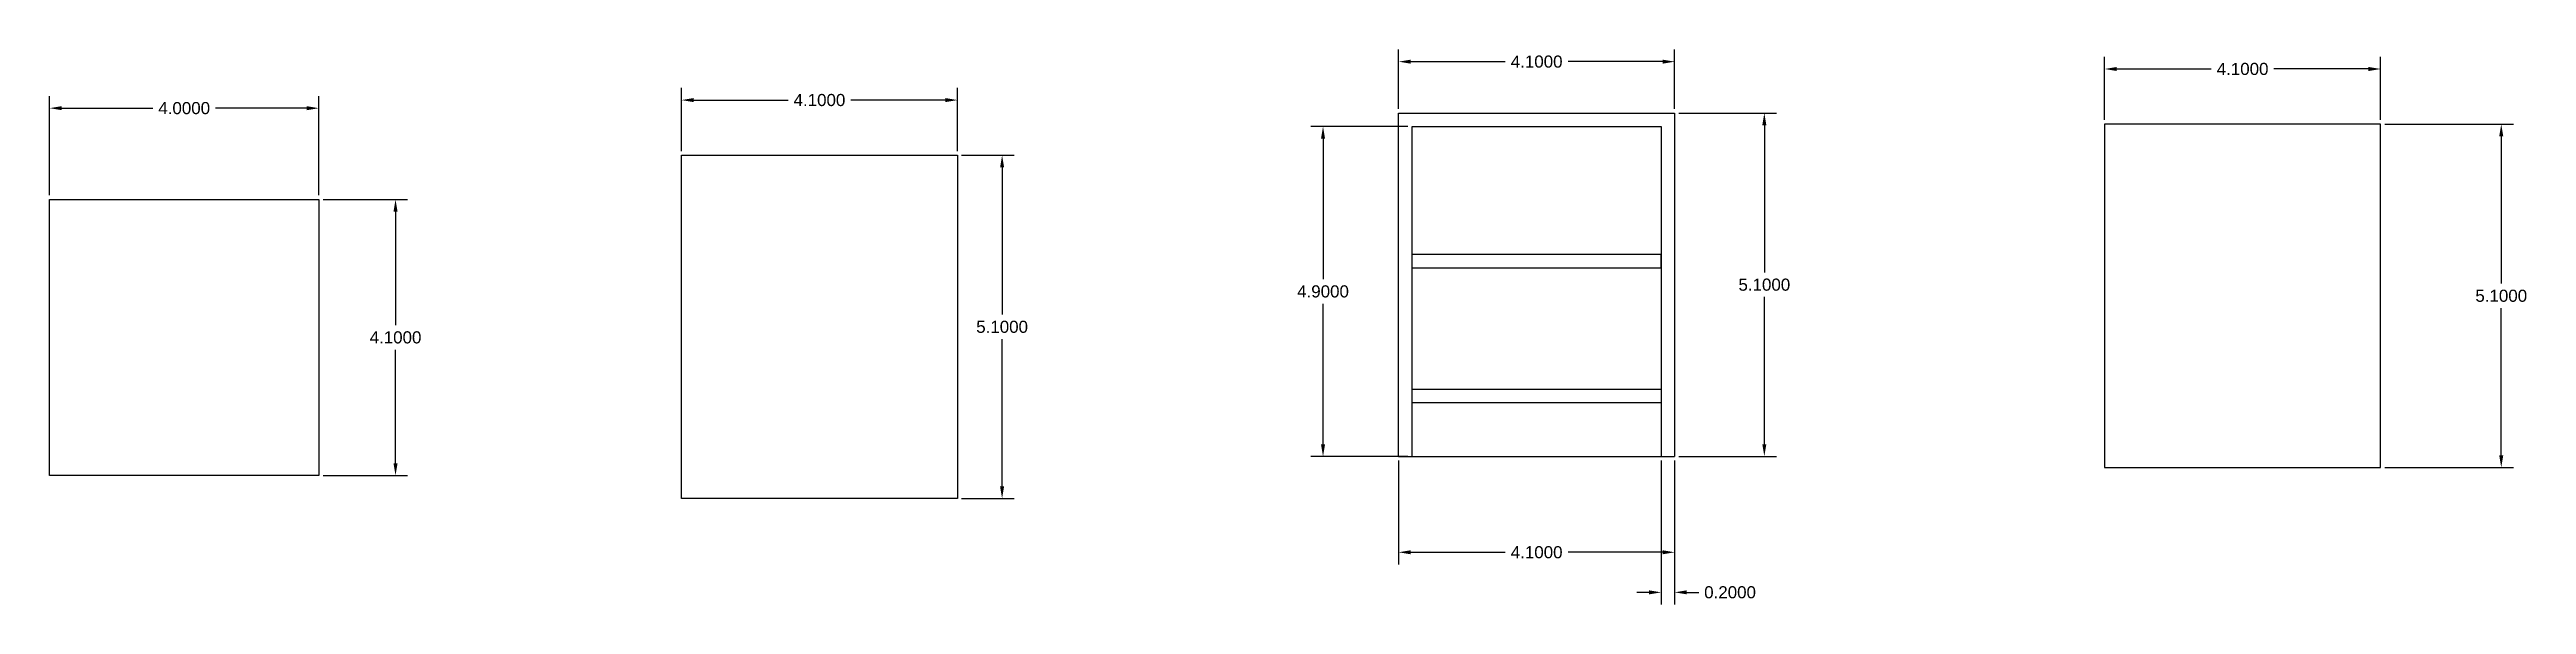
# Model space of a CAD drawing. Header units: inches. Extents: x 9.6 to 46.4, y 10.3 to 18.6.
import ezdxf

# ---------------------------------------------------------------- set-up
doc = ezdxf.new("R2010")
doc.units = ezdxf.units.IN
doc.header["$MEASUREMENT"] = 0
for name, color, linetype in [('dimensiuni', 51, 'Continuous'), ('plan frontal', 10, 'Continuous'), ('plan lateral', 81, 'Continuous'), ('plan sus', 130, 'Continuous'), ('spate', 20, 'Continuous')]:
    doc.layers.add(name, color=color, linetype=linetype)
doc.styles.get("Standard").update_dxf_attribs({"font": 'arial.ttf'})
doc.dimstyles.get("Standard").update_dxf_attribs({"dimtxt": 0.18, "dimasz": 0.18, "dimexe": 0.18, "dimexo": 0.0625, "dimgap": 0.09, "dimtad": 0, "dimtih": 1, "dimtoh": 1, "dimdec": 4, "dimzin": 0, "dimdsep": 46, "dimtxsty": 'Standard', "dimcen": 0.09, "dimadec": 0, "dimazin": 0, "dimtfac": 1, "dimtdec": 4, "dimtofl": 0, "dimtmove": 0, "dimatfit": 3, "dimfxl": 1, "dimtolj": 1, "dimtzin": 0, "dimarcsym": 0})

# ---------------------------------------------------------------- blocks, each defined once
blk = doc.blocks.new('*D2')
at = {"layer": 'Defpoints', "color": 0, "transparency": 16777216}
for p in [(23.121, 17.841), (19.021, 17.022), (23.121, 17.022)]:
    blk.add_point(p, dxfattribs=at)
at = {"layer": 'dimensiuni', "color": 0, "lineweight": -2, "transparency": 16777216}
for p, q in [((19.021, 17.084), (19.021, 18.021)), ((19.201, 17.841), (20.604, 17.841)), ((22.941, 17.841), (21.538, 17.841)), ((23.121, 17.084), (23.121, 18.021))]:
    blk.add_line(p, q, dxfattribs=at)
at = {"layer": 'dimensiuni', "color": 0, "transparency": 16777216}
for points in [[(19.201, 17.871), (19.201, 17.811), (19.021, 17.841)], [(22.941, 17.871), (22.941, 17.811), (23.121, 17.841)]]:
    blk.add_solid(points, dxfattribs=at)
at = {"layer": 'dimensiuni', "color": 0, "transparency": 16777216, "insert": (21.071, 17.841), "char_height": 0.18, "attachment_point": 5}
blk.add_mtext('\\A1;4.1000', dxfattribs=at)
blk = doc.blocks.new('*D3')
at = {"layer": 'Defpoints', "color": 0, "transparency": 16777216}
for p in [(23.121, 17.022), (23.121, 11.922), (23.784, 11.922)]:
    blk.add_point(p, dxfattribs=at)
at = {"layer": 'dimensiuni', "color": 0, "lineweight": -2, "transparency": 16777216}
for p, q in [((23.183, 17.022), (23.964, 17.022)), ((23.784, 16.842), (23.784, 14.654)), ((23.784, 12.102), (23.784, 14.29)), ((23.183, 11.922), (23.964, 11.922))]:
    blk.add_line(p, q, dxfattribs=at)
at = {"layer": 'dimensiuni', "color": 0, "transparency": 16777216}
for points in [[(23.754, 16.842), (23.814, 16.842), (23.784, 17.022)], [(23.754, 12.102), (23.814, 12.102), (23.784, 11.922)]]:
    blk.add_solid(points, dxfattribs=at)
at = {"layer": 'dimensiuni', "color": 0, "transparency": 16777216, "insert": (23.784, 14.472), "char_height": 0.18, "attachment_point": 5}
blk.add_mtext('\\A1;5.1000', dxfattribs=at)
blk = doc.blocks.new('*D4')
at = {"layer": 'Defpoints', "color": 0, "transparency": 16777216}
for p in [(13.635, 16.365), (13.635, 12.265), (14.774, 12.265)]:
    blk.add_point(p, dxfattribs=at)
at = {"layer": 'dimensiuni', "color": 0, "lineweight": -2, "transparency": 16777216}
for p, q in [((13.697, 16.365), (14.954, 16.365)), ((14.774, 16.185), (14.774, 14.496)), ((14.774, 12.445), (14.774, 14.133)), ((13.697, 12.265), (14.954, 12.265))]:
    blk.add_line(p, q, dxfattribs=at)
at = {"layer": 'dimensiuni', "color": 0, "transparency": 16777216}
for points in [[(14.744, 16.185), (14.804, 16.185), (14.774, 16.365)], [(14.744, 12.445), (14.804, 12.445), (14.774, 12.265)]]:
    blk.add_solid(points, dxfattribs=at)
at = {"layer": 'dimensiuni', "color": 0, "transparency": 16777216, "insert": (14.774, 14.315), "char_height": 0.18, "attachment_point": 5}
blk.add_mtext('\\A1;4.1000', dxfattribs=at)
blk = doc.blocks.new('*D5')
at = {"layer": 'Defpoints', "color": 0, "transparency": 16777216}
for p in [(13.635, 17.721), (9.635, 16.365), (13.635, 16.365)]:
    blk.add_point(p, dxfattribs=at)
at = {"layer": 'dimensiuni', "color": 0, "lineweight": -2, "transparency": 16777216}
for p, q in [((9.635, 16.427), (9.635, 17.901)), ((9.815, 17.721), (11.168, 17.721)), ((13.455, 17.721), (12.102, 17.721)), ((13.635, 16.427), (13.635, 17.901))]:
    blk.add_line(p, q, dxfattribs=at)
at = {"layer": 'dimensiuni', "color": 0, "transparency": 16777216}
for points in [[(9.815, 17.751), (9.815, 17.691), (9.635, 17.721)], [(13.455, 17.751), (13.455, 17.691), (13.635, 17.721)]]:
    blk.add_solid(points, dxfattribs=at)
at = {"layer": 'dimensiuni', "color": 0, "transparency": 16777216, "insert": (11.635, 17.721), "char_height": 0.18, "attachment_point": 5}
blk.add_mtext('\\A1;4.0000', dxfattribs=at)
blk = doc.blocks.new('*D6')
at = {"layer": 'Defpoints', "color": 0, "transparency": 16777216}
for p in [(33.774, 17.648), (33.774, 12.548), (35.106, 12.548)]:
    blk.add_point(p, dxfattribs=at)
at = {"layer": 'dimensiuni', "color": 0, "lineweight": -2, "transparency": 16777216}
for p, q in [((33.836, 17.648), (35.286, 17.648)), ((35.106, 17.468), (35.106, 15.28)), ((35.106, 12.728), (35.106, 14.916)), ((33.836, 12.548), (35.286, 12.548))]:
    blk.add_line(p, q, dxfattribs=at)
at = {"layer": 'dimensiuni', "color": 0, "transparency": 16777216}
for points in [[(35.076, 17.468), (35.136, 17.468), (35.106, 17.648)], [(35.076, 12.728), (35.136, 12.728), (35.106, 12.548)]]:
    blk.add_solid(points, dxfattribs=at)
at = {"layer": 'dimensiuni', "color": 0, "transparency": 16777216, "insert": (35.106, 15.098), "char_height": 0.18, "attachment_point": 5}
blk.add_mtext('\\A1;5.1000', dxfattribs=at)
blk = doc.blocks.new('*D7')
at = {"layer": 'Defpoints', "color": 0, "transparency": 16777216}
for p in [(33.774, 18.412), (29.674, 17.648), (33.774, 17.648)]:
    blk.add_point(p, dxfattribs=at)
at = {"layer": 'dimensiuni', "color": 0, "lineweight": -2, "transparency": 16777216}
for p, q in [((29.674, 17.711), (29.674, 18.592)), ((29.854, 18.412), (31.257, 18.412)), ((33.594, 18.412), (32.191, 18.412)), ((33.774, 17.711), (33.774, 18.592))]:
    blk.add_line(p, q, dxfattribs=at)
at = {"layer": 'dimensiuni', "color": 0, "transparency": 16777216}
for points in [[(29.854, 18.442), (29.854, 18.382), (29.674, 18.412)], [(33.594, 18.442), (33.594, 18.382), (33.774, 18.412)]]:
    blk.add_solid(points, dxfattribs=at)
at = {"layer": 'dimensiuni', "color": 0, "transparency": 16777216, "insert": (31.724, 18.412), "char_height": 0.18, "attachment_point": 5}
blk.add_mtext('\\A1;4.1000', dxfattribs=at)
blk = doc.blocks.new('*D8')
at = {"layer": 'Defpoints', "color": 0, "transparency": 16777216}
for p in [(29.874, 17.448), (28.551, 12.548), (29.874, 12.548)]:
    blk.add_point(p, dxfattribs=at)
at = {"layer": 'dimensiuni', "color": 0, "lineweight": -2, "transparency": 16777216}
for p, q in [((29.811, 17.448), (28.371, 17.448)), ((28.551, 17.268), (28.551, 15.18)), ((28.551, 12.728), (28.551, 14.816)), ((29.811, 12.548), (28.371, 12.548))]:
    blk.add_line(p, q, dxfattribs=at)
at = {"layer": 'dimensiuni', "color": 0, "transparency": 16777216}
for points in [[(28.521, 17.268), (28.581, 17.268), (28.551, 17.448)], [(28.521, 12.728), (28.581, 12.728), (28.551, 12.548)]]:
    blk.add_solid(points, dxfattribs=at)
at = {"layer": 'dimensiuni', "color": 0, "transparency": 16777216, "insert": (28.551, 14.998), "char_height": 0.18, "attachment_point": 5}
blk.add_mtext('\\A1;4.9000', dxfattribs=at)
blk = doc.blocks.new('*D9')
at = {"layer": 'Defpoints', "color": 0, "transparency": 16777216}
for p in [(29.674, 12.548), (33.774, 12.548), (33.774, 11.123)]:
    blk.add_point(p, dxfattribs=at)
at = {"layer": 'dimensiuni', "color": 0, "lineweight": -2, "transparency": 16777216}
for p, q in [((29.674, 12.486), (29.674, 10.943)), ((33.774, 12.486), (33.774, 10.943)), ((29.854, 11.123), (31.257, 11.123)), ((33.594, 11.123), (32.191, 11.123))]:
    blk.add_line(p, q, dxfattribs=at)
at = {"layer": 'dimensiuni', "color": 0, "transparency": 16777216}
for points in [[(29.854, 11.153), (29.854, 11.093), (29.674, 11.123)], [(33.594, 11.153), (33.594, 11.093), (33.774, 11.123)]]:
    blk.add_solid(points, dxfattribs=at)
at = {"layer": 'dimensiuni', "color": 0, "transparency": 16777216, "insert": (31.724, 11.123), "char_height": 0.18, "attachment_point": 5}
blk.add_mtext('\\A1;4.1000', dxfattribs=at)
blk = doc.blocks.new('*D10')
at = {"layer": 'Defpoints', "color": 0, "transparency": 16777216}
for p in [(33.574, 12.548), (33.774, 12.548), (33.774, 10.528)]:
    blk.add_point(p, dxfattribs=at)
at = {"layer": 'dimensiuni', "color": 0, "lineweight": -2, "transparency": 16777216}
for p, q in [((33.574, 12.486), (33.574, 10.348)), ((33.774, 12.486), (33.774, 10.348)), ((33.394, 10.528), (33.214, 10.528)), ((33.954, 10.528), (34.134, 10.528))]:
    blk.add_line(p, q, dxfattribs=at)
at = {"layer": 'dimensiuni', "color": 0, "transparency": 16777216}
for points in [[(33.394, 10.558), (33.394, 10.498), (33.574, 10.528)], [(33.954, 10.558), (33.954, 10.498), (33.774, 10.528)]]:
    blk.add_solid(points, dxfattribs=at)
at = {"layer": 'dimensiuni', "color": 0, "transparency": 16777216, "insert": (34.597, 10.528), "char_height": 0.18, "attachment_point": 5}
blk.add_mtext('\\A1;0.2000', dxfattribs=at)
blk = doc.blocks.new('*D11')
at = {"layer": 'Defpoints', "color": 0, "transparency": 16777216}
for p in [(40.16, 18.303), (40.16, 17.483), (44.26, 17.483)]:
    blk.add_point(p, dxfattribs=at)
at = {"layer": 'dimensiuni', "color": 0, "lineweight": -2, "transparency": 16777216}
for p, q in [((40.16, 17.546), (40.16, 18.483)), ((44.26, 17.546), (44.26, 18.483)), ((40.34, 18.303), (41.743, 18.303)), ((44.08, 18.303), (42.676, 18.303))]:
    blk.add_line(p, q, dxfattribs=at)
at = {"layer": 'dimensiuni', "color": 0, "transparency": 16777216}
for points in [[(40.34, 18.333), (40.34, 18.273), (40.16, 18.303)], [(44.08, 18.333), (44.08, 18.273), (44.26, 18.303)]]:
    blk.add_solid(points, dxfattribs=at)
at = {"layer": 'dimensiuni', "color": 0, "transparency": 16777216, "insert": (42.21, 18.303), "char_height": 0.18, "attachment_point": 5}
blk.add_mtext('\\A1;4.1000', dxfattribs=at)
blk = doc.blocks.new('*D12')
at = {"layer": 'Defpoints', "color": 0, "transparency": 16777216}
for p in [(44.26, 17.483), (46.052, 17.483), (44.26, 12.383)]:
    blk.add_point(p, dxfattribs=at)
at = {"layer": 'dimensiuni', "color": 0, "lineweight": -2, "transparency": 16777216}
for p, q in [((44.322, 17.483), (46.232, 17.483)), ((46.052, 17.303), (46.052, 15.115)), ((46.052, 12.563), (46.052, 14.751)), ((44.322, 12.383), (46.232, 12.383))]:
    blk.add_line(p, q, dxfattribs=at)
at = {"layer": 'dimensiuni', "color": 0, "transparency": 16777216}
for points in [[(46.022, 17.303), (46.082, 17.303), (46.052, 17.483)], [(46.022, 12.563), (46.082, 12.563), (46.052, 12.383)]]:
    blk.add_solid(points, dxfattribs=at)
at = {"layer": 'dimensiuni', "color": 0, "transparency": 16777216, "insert": (46.052, 14.933), "char_height": 0.18, "attachment_point": 5}
blk.add_mtext('\\A1;5.1000', dxfattribs=at)

msp = doc.modelspace()

# ---------------------------------------------------------------- linework, layer by layer
at = {"layer": 'plan frontal'}
for p, q in [((29.67389, 12.54802), (29.67389, 17.64802)), ((29.67389, 17.64802), (33.77389, 17.64802)), ((29.87389, 12.54802), (29.87389, 17.44802)), ((29.87389, 17.44802), (33.57389, 17.44802)), ((33.57389, 17.44802), (33.57389, 12.54802)), ((33.77389, 17.64802), (33.77389, 12.54802)), ((29.87389, 15.34802), (29.87389, 15.54802)), ((33.57389, 15.54802), (29.87389, 15.54802)), ((33.57389, 15.34802), (33.57389, 15.54802)), ((29.87389, 15.34802), (33.57389, 15.34802)), ((29.87389, 13.34802), (33.57389, 13.34802)), ((29.67389, 12.54802), (33.77389, 12.54802))]:
    msp.add_line(p, q, dxfattribs=at)
msp.add_lwpolyline([(29.87389, 12.54802), (29.87389, 13.54802), (33.57389, 13.54802)], dxfattribs=at)
at = {"layer": 'plan lateral'}
msp.add_lwpolyline([(19.02067, 17.02166), (23.12067, 17.02166), (23.12067, 11.92166), (19.02067, 11.92166)], close=True, dxfattribs=at)
at = {"layer": 'plan sus'}
msp.add_lwpolyline([(9.63486, 16.36459), (13.63486, 16.36459), (13.63486, 12.26459), (9.63486, 12.26459)], close=True, dxfattribs=at)
at = {"layer": 'spate'}
msp.add_lwpolyline([(44.25951, 12.38322), (44.25951, 17.48322), (40.15951, 17.48322), (40.15951, 12.38322)], close=True, dxfattribs=at)

# ---------------------------------------------------------------- dimensions: what is measured, and where the dimension line sits
at = {"layer": 'dimensiuni'}
for base, p1, p2, picture, middle in [((33.77389, 18.41218), (29.67389, 17.64802), (33.77389, 17.64802), '*D7', (31.72389, 18.41218)), ((40.15951, 18.30257), (44.25951, 17.48322), (40.15951, 17.48322), '*D11', (42.20951, 18.30257)), ((13.63486, 17.72141), (9.63486, 16.36459), (13.63486, 16.36459), '*D5', (11.63486, 17.72141)), ((23.12067, 17.84051), (19.02067, 17.02166), (23.12067, 17.02166), '*D2', (21.07067, 17.84051)), ((33.77389, 11.12341), (29.67389, 12.54802), (33.77389, 12.54802), '*D9', (31.72389, 11.12341)), ((33.77389, 10.52792), (33.57389, 12.54802), (33.77389, 12.54802), '*D10', (34.59721, 10.52792))]:
    dim = msp.add_linear_dim(base=base, p1=p1, p2=p2, dimstyle='Standard', dxfattribs=at)
    dim.commit()
    dim.dimension.update_dxf_attribs({"geometry": picture, "text_midpoint": middle})
for base, p1, p2, picture, middle in [((28.55139, 12.54802), (29.87389, 17.44802), (29.87389, 12.54802), '*D8', (28.55139, 14.99802)), ((35.10628, 12.54802), (33.77389, 17.64802), (33.77389, 12.54802), '*D6', (35.10628, 15.09802)), ((46.05157, 17.48322), (44.25951, 12.38322), (44.25951, 17.48322), '*D12', (46.05157, 14.93322)), ((23.78419, 11.92166), (23.12067, 17.02166), (23.12067, 11.92166), '*D3', (23.78419, 14.47166)), ((14.77419, 12.26459), (13.63486, 16.36459), (13.63486, 12.26459), '*D4', (14.77419, 14.31459))]:
    dim = msp.add_linear_dim(base=base, p1=p1, p2=p2, angle=90, dimstyle='Standard', dxfattribs=at)
    dim.commit()
    dim.dimension.update_dxf_attribs({"geometry": picture, "text_midpoint": middle})

doc.saveas('drawing.dxf')
